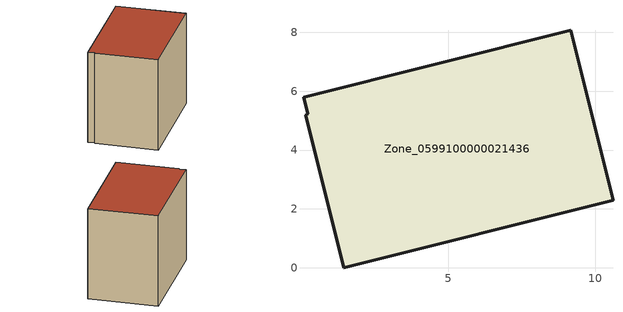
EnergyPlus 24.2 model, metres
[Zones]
Zone_0599100000021436
 floor ground (C_G): 0.22,5.23 0.07,5.8 9.16,8.07 10.6,2.29 1.44,0 0.15,5.19 z0
 wall outside (C_F): 10.6,2.29 9.16,8.07 0.07,5.8 0.22,5.23 0.15,5.19 1.44,0 10.6,2.29 z0:8.1
 roof outside (C_R): 0.07,5.8 0.22,5.23 0.15,5.19 1.44,0 10.6,2.29 9.16,8.07 z8.1
[BUILDING]
Pand.0599100000021436: North Axis=0; Terrain=City; Loads Convergence Tolerance Value=0.04; Temperature Convergence Tolerance Value=0.4; Solar Distribution=FullExterior; Maximum Number of Warmup Days=25; Minimum Number of Warmup Days=1
[Site:Location]
Rotterdam.The.Hague.AP_ZH_NLD Design_Conditions: Latitude=51.96; Longitude=4.45; Time Zone=1; Elevation=-4.5
[SITE:GROUNDTEMPERATURE:BUILDINGSURFACE]
18, 18, 18, 18, 18, 18, 18, 18, 18, 18, 18, 18
[MATERIAL] Thermal Absorptance=0.9; Solar Absorptance=0.7; Visible Absorptance=0.7
Name | Roughness | Thickness | Conductivity | Density | Specific Heat
G.TI.1965-1974 | MediumSmooth | 0.15 | 0.882353 | 540 | 1210
F.TI.1965-1974 | Rough | 0.3 | 0.697674 | 1920 | 840
R.TI.1965-1974 | MediumRough | 0.2 | 0.232558 | 1500 | 1000
[CONSTRUCTION]
C_G: G.TI.1965-1974
C_F: F.TI.1965-1974
C_R: R.TI.1965-1974
[ZONE]
Zone_0599100000021436: Type=1; Multiplier=1; Ceiling Height=Autocalculate; Volume=Autocalculate; Floor Area=autocalculate; Part of Total Floor Area=Yes
[ZONEINFILTRATION:DESIGNFLOWRATE]
Infil_Zone_0599100000021436: Zone or ZoneList or Space or SpaceList=Zone_0599100000021436; Schedule=AlwaysOn; Design Flow Rate Calculation Method=Flow/Area; Flow Rate per Floor Area=0.003; Constant Term Coefficient=1; Temperature Term Coefficient=0; Velocity Term Coefficient=0; Velocity Squared Term Coefficient=0
[HVACTEMPLATE:ZONE:IDEALLOADSAIRSYSTEM]
Zone_0599100000021436: Maximum Heating Supply Air Temperature=50; Minimum Cooling Supply Air Temperature=13; Maximum Heating Supply Air Humidity Ratio=0.0156; Minimum Cooling Supply Air Humidity Ratio=0.0077; Heating Limit=NoLimit; Cooling Limit=NoLimit; Dehumidification Control Type=ConstantSensibleHeatRatio; Cooling Sensible Heat Ratio=0.7; Dehumidification Setpoint=60; Humidification Control Type=None; Humidification Setpoint=30; Outdoor Air Method=None; Outdoor Air Flow Rate per Person=0.00944; Outdoor Air Flow Rate per Zone Floor Area=0; Outdoor Air Flow Rate per Zone=0; Demand Controlled Ventilation Type=None; Outdoor Air Economizer Type=NoEconomizer; Heat Recovery Type=None; Sensible Heat Recovery Effectiveness=0.7; Latent Heat Recovery Effectiveness=0.65
[ZONECONTROL:THERMOSTAT]
ThermostatControl_Zone_0599100000021436: Zone or ZoneList=Zone_0599100000021436; Control Type Schedule=DualSetpointControlType; Control 1=Thermostat_Zone_0599100000021436; Temperature Difference Between Cutout And Setpoint=0
[THERMOSTATSETPOINT:DUALSETPOINT]
Thermostat_Zone_0599100000021436: Heating Setpoint Temperature Schedule=HeatingSetpoint_Zone_0599100000021436; Cooling Setpoint Temperature Schedule=CoolingSetpoint_Zone_0599100000021436
[SCHEDULE:COMPACT]
HeatingSetpoint_Zone_0599100000021436: Through: 12/31, For: AllDays, Until: 24:00, 21
CoolingSetpoint_Zone_0599100000021436: Through: 12/31, For: AllDays, Until: 24:00, 24
DualSetpointControlType: Through: 12/31, For: AllDays, Until: 24:00, 4
AlwaysOn: Through: 12/31, For: AllDays, Until: 24:00, 1
